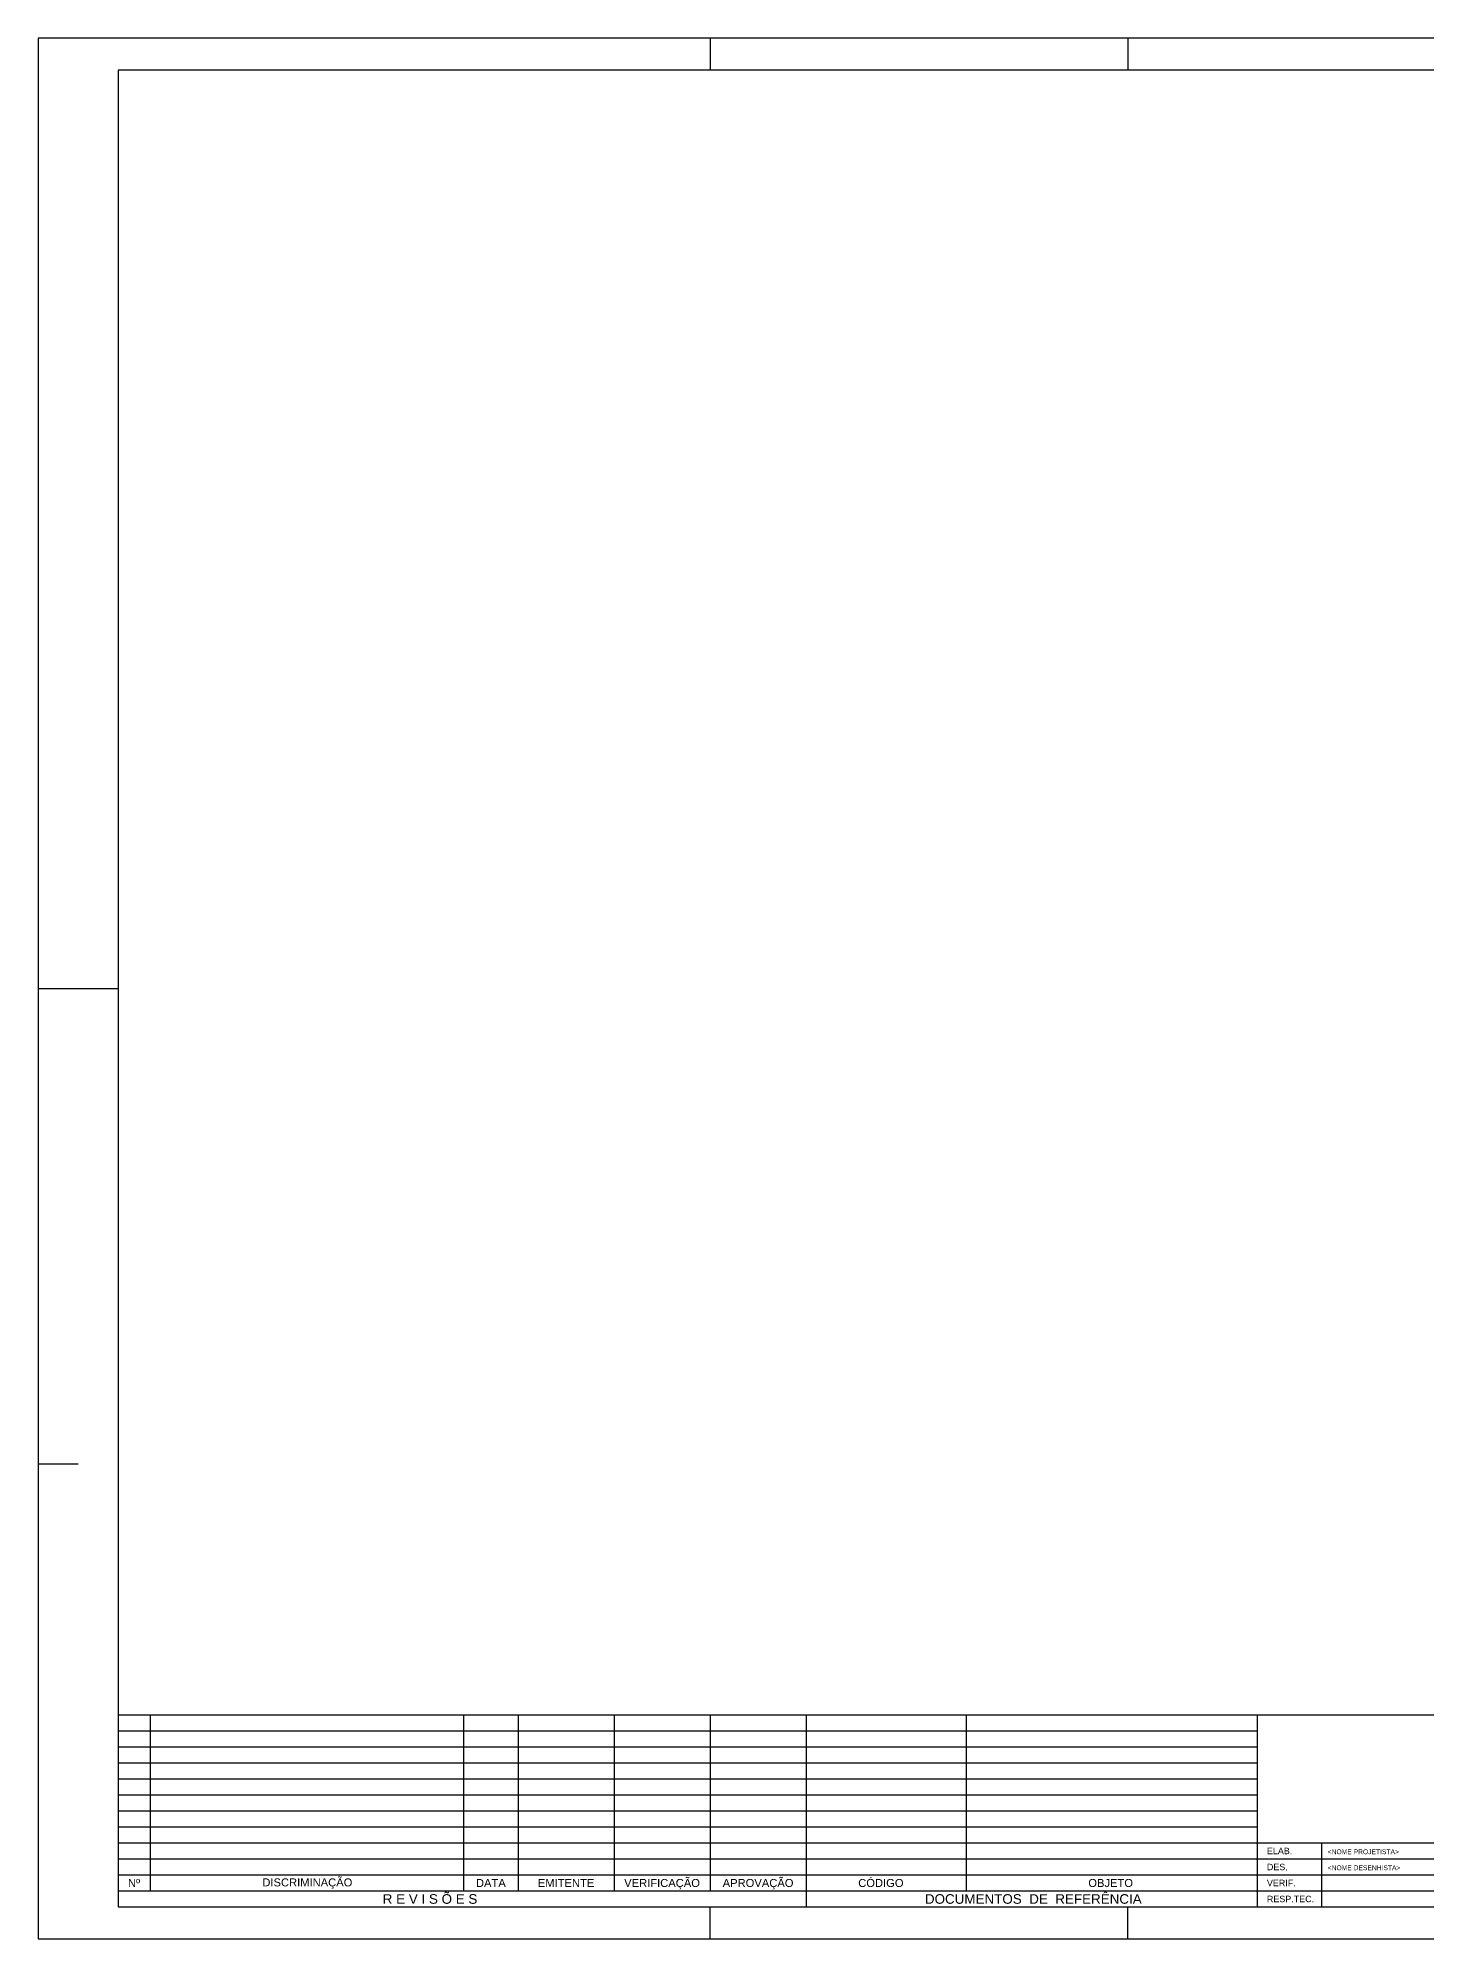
# Paper-space layout 'FORMATO_A1' of a CAD drawing. Header units: metres, sheet in millimetres. Extents: x 0 to 841, y 0 to 594.
# Drawn here: x 0 to 434, y 0 to 594 of the extents above; entities that cross this region are included whole.
import ezdxf
from ezdxf.enums import TextEntityAlignment as Align

# ---------------------------------------------------------------- set-up
doc = ezdxf.new("R2010")
doc.units = ezdxf.units.M
doc.header["$LTSCALE"] = 2
doc.layers.add('A-FORMATO', color=2, linetype='Continuous')
doc.styles.add('ARIAL', font='arial.ttf')
doc.styles.add('R80', font='arial.ttf', dxfattribs={"height": 2})

# ---------------------------------------------------------------- blocks, each defined once
blk = doc.blocks.new('DER-A1')
at = {"layer": 'A-FORMATO'}
for p, q in [((210, 594), (210, 584)), ((340.5, 594), (340.5, 584)), ((0, 297), (25, 297)), ((0, 148.5), (12.5, 148.5)), ((25, 65), (381, 65)), ((25, 60), (381, 60)), ((25, 55), (381, 55)), ((25, 50), (381, 50)), ((25, 45), (381, 45)), ((25, 40), (381, 40)), ((25, 35), (381, 35)), ((25, 30), (381, 30)), ((25, 25), (656, 25)), ((25, 20), (656, 20)), ((25, 15), (656, 15)), ((210, 0), (210, 10)), ((340.5, 0), (340.5, 10))]:
    blk.add_line(p, q, dxfattribs=at)
at = {"layer": 'A-FORMATO', "color": 6}
for p, q in [((25, 70), (831, 70)), ((240, 70), (240, 10)), ((381, 70), (381, 10)), ((381, 30), (484, 30)), ((401, 30), (401, 10))]:
    blk.add_line(p, q, dxfattribs=at)
at = {"layer": 'A-FORMATO', "color": 4}
for p, q in [((35, 70), (35, 15)), ((133, 70), (133, 15)), ((150, 70), (150, 15)), ((180, 70), (180, 15)), ((210, 70), (210, 15)), ((290, 70), (290, 15))]:
    blk.add_line(p, q, dxfattribs=at)
at = {"layer": 'A-FORMATO'}
blk.add_lwpolyline([(841, 594), (0, 594), (0, 0), (841, 0)], close=True, dxfattribs=at)
at = {"layer": 'A-FORMATO', "color": 6}
blk.add_lwpolyline([(831, 584), (25, 584), (25, 10), (831, 10)], close=True, dxfattribs=at)
at = {"layer": 'A-FORMATO', "style": 'ARIAL'}
for s, p in [('ELAB.', (384, 26.5)), ('VERIF.', (384, 16.5)), ('DES.', (384, 21.5)), ('RESP.TEC.', (384, 11.5))]:
    blk.add_text(s, height=2, dxfattribs=at).set_placement(p)
for s, height, p in [('Nº', 2.5, (30, 16.25)), ('DISCRIMINAÇÃO', 2.5, (84.16, 16.43)), ('EMITENTE', 2.5, (165, 16.25)), ('VERIFICAÇÃO', 2.5, (195, 16.25)), ('APROVAÇÃO', 2.5, (225, 16.25)), ('CÓDIGO', 2.5, (263.37, 16.25)), ('OBJETO', 2.5, (335.17, 16.25)), ('R E V I S Õ E S', 3, (122.5, 11)), ('DOCUMENTOS  DE  REFERÊNCIA', 3, (311, 11))]:
    blk.add_text(s, height=height, dxfattribs=at).set_placement(p, align=Align.CENTER)
at = {"layer": 'A-FORMATO', "color": 2, "style": 'ARIAL'}
blk.add_text('DATA', height=2.5, dxfattribs=at).set_placement((141.5, 16.25), align=Align.CENTER)
at = {"layer": 'A-FORMATO'}
for tag, style, p in [('K', 'R80', (29.67, 66.5)), ('000/0000', 'R80', (141.5, 66.76)), ('NOME', 'ARIAL', (165.21, 66.5)), ('NOME', 'ARIAL', (195.21, 66.5)), ('NOME', 'ARIAL', (225.21, 66.5)), ('J', 'R80', (29.67, 61.5)), ('000/0000', 'R80', (141.5, 61.76)), ('NOME', 'ARIAL', (165.21, 61.5)), ('NOME', 'ARIAL', (195.21, 61.5)), ('NOME', 'ARIAL', (225.21, 61.5)), ('H', 'R80', (29.67, 51.5)), ('I', 'R80', (29.67, 56.5)), ('000/0000', 'R80', (141.5, 56.76)), ('000/0000', 'R80', (141.5, 51.76)), ('NOME', 'ARIAL', (165.21, 56.5)), ('NOME', 'ARIAL', (165.21, 51.5)), ('NOME', 'ARIAL', (195.21, 56.5)), ('NOME', 'ARIAL', (195.21, 51.5)), ('NOME', 'ARIAL', (225.21, 56.5)), ('NOME', 'ARIAL', (225.21, 51.5)), ('G', 'R80', (29.67, 46.5)), ('000/0000', 'R80', (141.5, 46.76)), ('NOME', 'ARIAL', (165.21, 46.5)), ('NOME', 'ARIAL', (195.21, 46.5)), ('NOME', 'ARIAL', (225.21, 46.5)), ('F', 'R80', (29.67, 41.5)), ('000/0000', 'R80', (141.5, 41.76)), ('NOME', 'ARIAL', (165.21, 41.5)), ('NOME', 'ARIAL', (195.21, 41.5)), ('NOME', 'ARIAL', (225.21, 41.5)), ('E', 'R80', (29.67, 36.5)), ('000/0000', 'R80', (141.5, 36.76)), ('NOME', 'ARIAL', (165.21, 36.5)), ('NOME', 'ARIAL', (195.21, 36.5)), ('NOME', 'ARIAL', (225.21, 36.5)), ('D', 'R80', (29.67, 31.5)), ('000/0000', 'R80', (141.5, 31.76)), ('NOME', 'ARIAL', (165.21, 31.5)), ('NOME', 'ARIAL', (195.21, 31.5)), ('NOME', 'ARIAL', (225.21, 31.5)), ('C', 'R80', (29.67, 26.5)), ('000/0000', 'R80', (141.5, 26.76)), ('000/0000', 'R80', (141.5, 21.76)), ('NOME', 'ARIAL', (165.21, 26.5)), ('NOME', 'ARIAL', (195.21, 26.5)), ('NOME', 'ARIAL', (225.21, 26.5)), ('B', 'R80', (29.67, 21.5)), ('NOME', 'ARIAL', (165.21, 21.5)), ('NOME', 'ARIAL', (195.21, 21.5)), ('NOME', 'ARIAL', (225.21, 21.5)), ('ESCALAH', 'ARIAL', (666.69, 17.9)), ('ESCALAV', 'ARIAL', (666.69, 14.33))]:
    blk.add_attdef(tag, text='', height=2, dxfattribs=dict(at, style=style)).set_placement(p, align=Align.CENTER)
for tag, p, height, style in [('ONDEINDICADO', (42.39, 66.5), 2, 'R80'), ('CÓDIGO10', (242.74, 66.67), 2, 'ARIAL'), ('OBJETO10', (291.76, 66.67), 2, 'ARIAL'), ('ONDEINDICADO', (42.39, 61.5), 2, 'R80'), ('CÓDIGO9', (242.74, 61.67), 2, 'ARIAL'), ('OBJETO9', (291.76, 61.67), 2, 'ARIAL'), ('ONDEINDICADO', (42.39, 56.5), 2, 'R80'), ('ONDEINDICADO', (42.39, 51.5), 2, 'R80'), ('CÓDIGO8', (242.74, 56.67), 2, 'ARIAL'), ('CÓDIGO7', (242.74, 51.67), 2, 'ARIAL'), ('OBJETO8', (291.76, 56.67), 2, 'ARIAL'), ('OBJETO7', (291.76, 51.67), 2, 'ARIAL'), ('ONDEINDICADO', (42.39, 46.5), 2, 'R80'), ('CÓDIGO6', (242.74, 46.67), 2, 'ARIAL'), ('OBJETO6', (291.76, 46.67), 2, 'ARIAL'), ('ONDEINDICADO', (42.39, 41.5), 2, 'R80'), ('CÓDIGO5', (242.74, 41.67), 2, 'ARIAL'), ('OBJETO5', (291.76, 41.67), 2, 'ARIAL'), ('EMPREENDIMENTO', (689.06, 41.25), 2.5, 'ARIAL'), ('ONDEINDICADO', (42.39, 36.5), 2, 'R80'), ('CÓDIGO4', (242.74, 36.67), 2, 'ARIAL'), ('OBJETO4', (291.76, 36.67), 2, 'ARIAL'), ('SUB-TRECHO', (689.01, 36.25), 2.5, 'ARIAL'), ('ONDEINDICADO', (42.39, 31.5), 2, 'R80'), ('CÓDIGO3', (242.74, 31.67), 2, 'ARIAL'), ('OBJETO3', (291.76, 31.67), 2, 'ARIAL'), ('OBJETO', (674.7, 31.25), 2.5, 'ARIAL'), ('ONDEINDICADO', (42.39, 26.5), 2, 'R80'), ('CÓDIGO2', (242.74, 26.67), 2, 'ARIAL'), ('CÓDIGO1', (242.74, 21.67), 2, 'ARIAL'), ('OBJETO2', (291.76, 26.67), 2, 'ARIAL'), ('PROJ.', (403, 26.5), 1.5, 'ARIAL'), ("OBJETO''", (674.7, 26.02), 2.5, 'ARIAL'), ('ONDEINDICADO', (42.39, 21.5), 2, 'R80'), ('OBJETO1', (291.76, 21.67), 2, 'ARIAL'), ('DESENHISTA', (403, 21.5), 1.5, 'ARIAL')]:
    blk.add_attdef(tag, p, '', height=height, dxfattribs=dict(at, style=style))
at = {"layer": 'A-FORMATO', "style": 'ARIAL'}
for tag, height, p in [('TRECHO', 2.5, (829.33, 41.25)), ('MES/ANO', 1.5, (479.58, 26.5))]:
    blk.add_attdef(tag, text='', height=height, dxfattribs=at).set_placement(p, align=Align.RIGHT)
at = {"layer": 'A-FORMATO', "style": 'ARIAL', "flags": 2}
for tag, p in [('VERIFICADO', (403, 16.5)), ('RESPONSAVEL', (403, 11.5)), ('CREA', (464.85, 11.5))]:
    blk.add_attdef(tag, p, '', height=1.5, dxfattribs=at)
at = {"layer": 'A-FORMATO', "style": 'ARIAL'}
for tag, height, p in [('CODIGO', 4, (758.5, 15.75)), ('REV', 3, (823.5, 15.75))]:
    blk.add_attdef(tag, text='', height=height, dxfattribs=at).set_placement(p, align=Align.MIDDLE)

psp = doc.layouts.new('FORMATO_A1')

# ---------------------------------------------------------------- block references
ref = psp.add_blockref('DER-A1', (0, 0))
ref.add_attrib('PROJ.', '<NOME PROJETISTA>', (403, 26.5), dxfattribs={"layer": 'A-FORMATO', "height": 1.5, "style": 'ARIAL'})
ref.add_attrib('DESENHISTA', '<NOME DESENHISTA>', (403, 21.5), dxfattribs={"layer": 'A-FORMATO', "height": 1.5, "style": 'ARIAL'})

doc.saveas('drawing.dxf')
